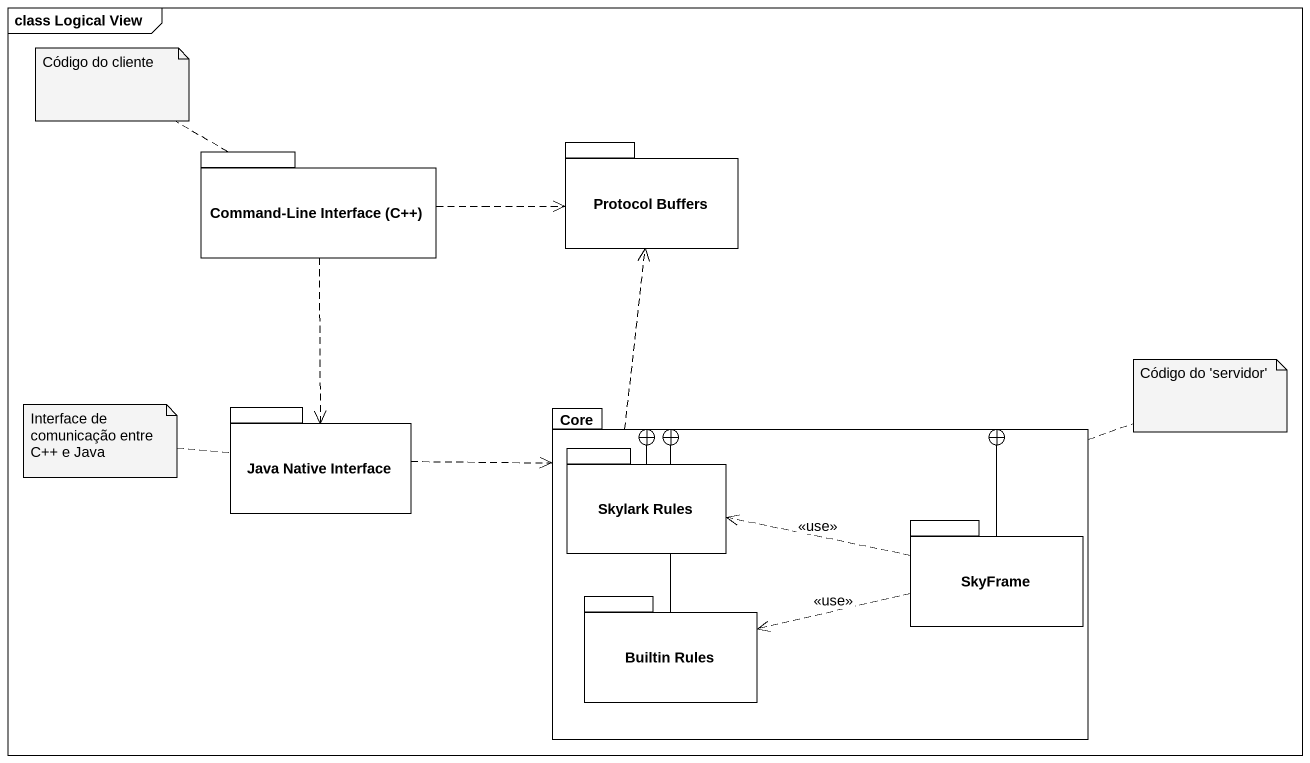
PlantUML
@startuml
mainframe class Logical View
package "Protocol Buffers" as Protocol_Buffers {
}
package "Command-Line Interface (C++)" as Command_Line_Interface_C {
}
package "Java Native Interface" as Java_Native_Interface {
}
package Core {
  package "Skylark Rules" as Skylark_Rules {
  }
  package SkyFrame {
  }
  package "Builtin Rules" as Builtin_Rules {
  }
}
Command_Line_Interface_C .right.> Protocol_Buffers
Command_Line_Interface_C ..> Java_Native_Interface
Java_Native_Interface .right.> Core
Core .up.> Protocol_Buffers
Skylark_Rules -right-+ Core
SkyFrame -left-+ Core
SkyFrame .left.> Skylark_Rules : <<use>>
SkyFrame .left.> Builtin_Rules : <<use>>
Builtin_Rules -right-+ Core
note left of Command_Line_Interface_C : Código do cliente
note right of Core : Código do 'servidor'
note left of Java_Native_Interface : Interface de comunicação entre C++ e Java
@enduml
